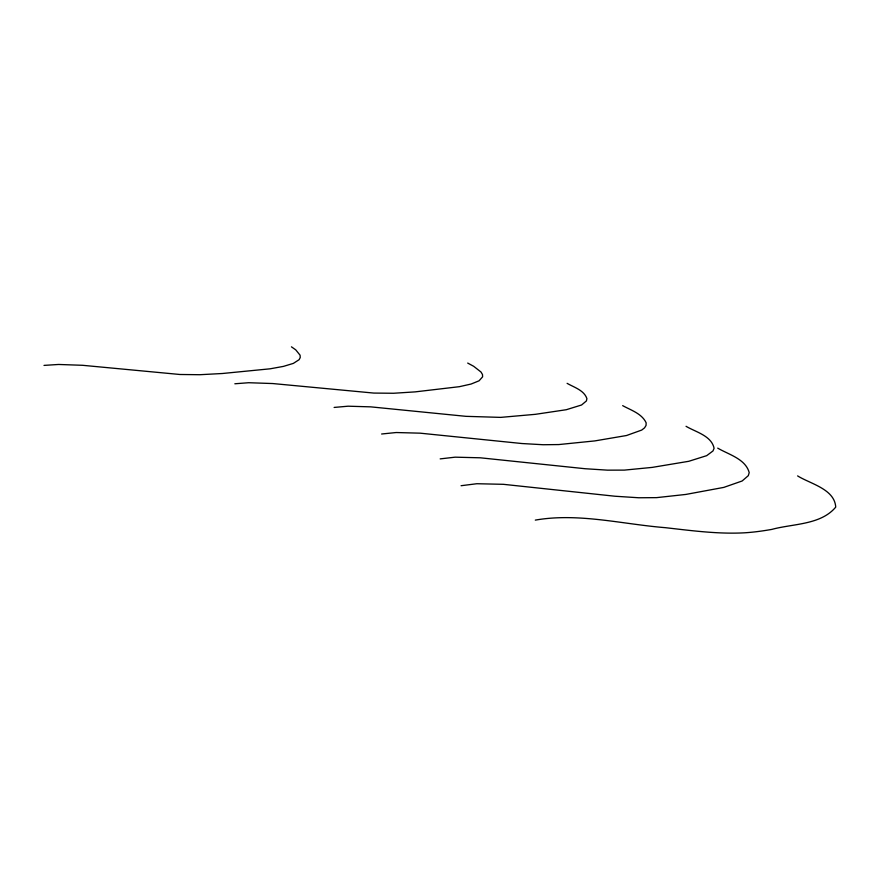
<?xml version="1.0" encoding="UTF-8"?>
<svg xmlns="http://www.w3.org/2000/svg" width="880" height="880" viewBox="0 0 880 880"><rect width="100%" height="100%" fill="white"/><g stroke="black" fill="none" stroke-linecap="round" stroke-linejoin="round"><path stroke-width="1.32" d="M535.304 520.113C578.336 512.6 622.204 524.194 665.181 527.659C691.339 530.596 717.629 534.204 744.018 532.84C753.357 532.29 762.63 531.014 771.837 529.397C792.99 523.611 820.699 525.085 835.736 507.122C834.603 489.027 810.513 483.934 797.599 475.904M461.076 485.716L476.85 483.725L503.404 484.319L614.988 496.232L638.748 497.761L656.568 497.64L685.817 494.439L723.789 487.399L742.137 480.986L748.308 475.662L749.21 472.615C745.514 458.876 728.706 454.586 717.717 448.129M440.176 458.887L455.169 457.171L480.249 457.798L585.09 468.721L607.475 470.151L624.338 470.118L652.245 467.39L688.776 461.296L706.684 455.664L712.987 450.956L714.087 448.261C711.458 435.71 695.728 432.058 686.048 426.305M381.623 434.005L396.209 432.531L420.134 433.169L522.049 443.542L543.103 444.73L558.778 444.565L594.803 440.913L626.505 435.523L641.718 430.067L644.534 427.867L646.041 425.458L646.151 422.807C641.872 413.589 630.982 410.212 622.666 405.636M334.114 407.44L348.095 406.197L370.7 406.857L465.982 416.339L500.676 417.384L535.37 414.326L566.291 409.717L581.581 404.987L586.41 400.939L586.916 398.607C584.056 390.225 574.112 387.376 567.105 383.339M234.839 383.779L248.688 382.723L272.767 383.548L373.78 393.074L393.547 393.261L415.085 391.886L459.371 386.683L471.086 384.043L479.072 380.798L482.614 376.827L482.493 374.528L480.997 372.02L473.671 366.289L467.698 363.066M44 365.398L58.597 364.463L82.566 365.299L179.872 374.484L199.815 374.715L222.398 373.505L270.149 368.808L283.459 366.388L293.348 363.396L299.101 359.7L300.223 357.566L300.091 355.212L295.757 349.855L291.445 346.83"/></g></svg>
